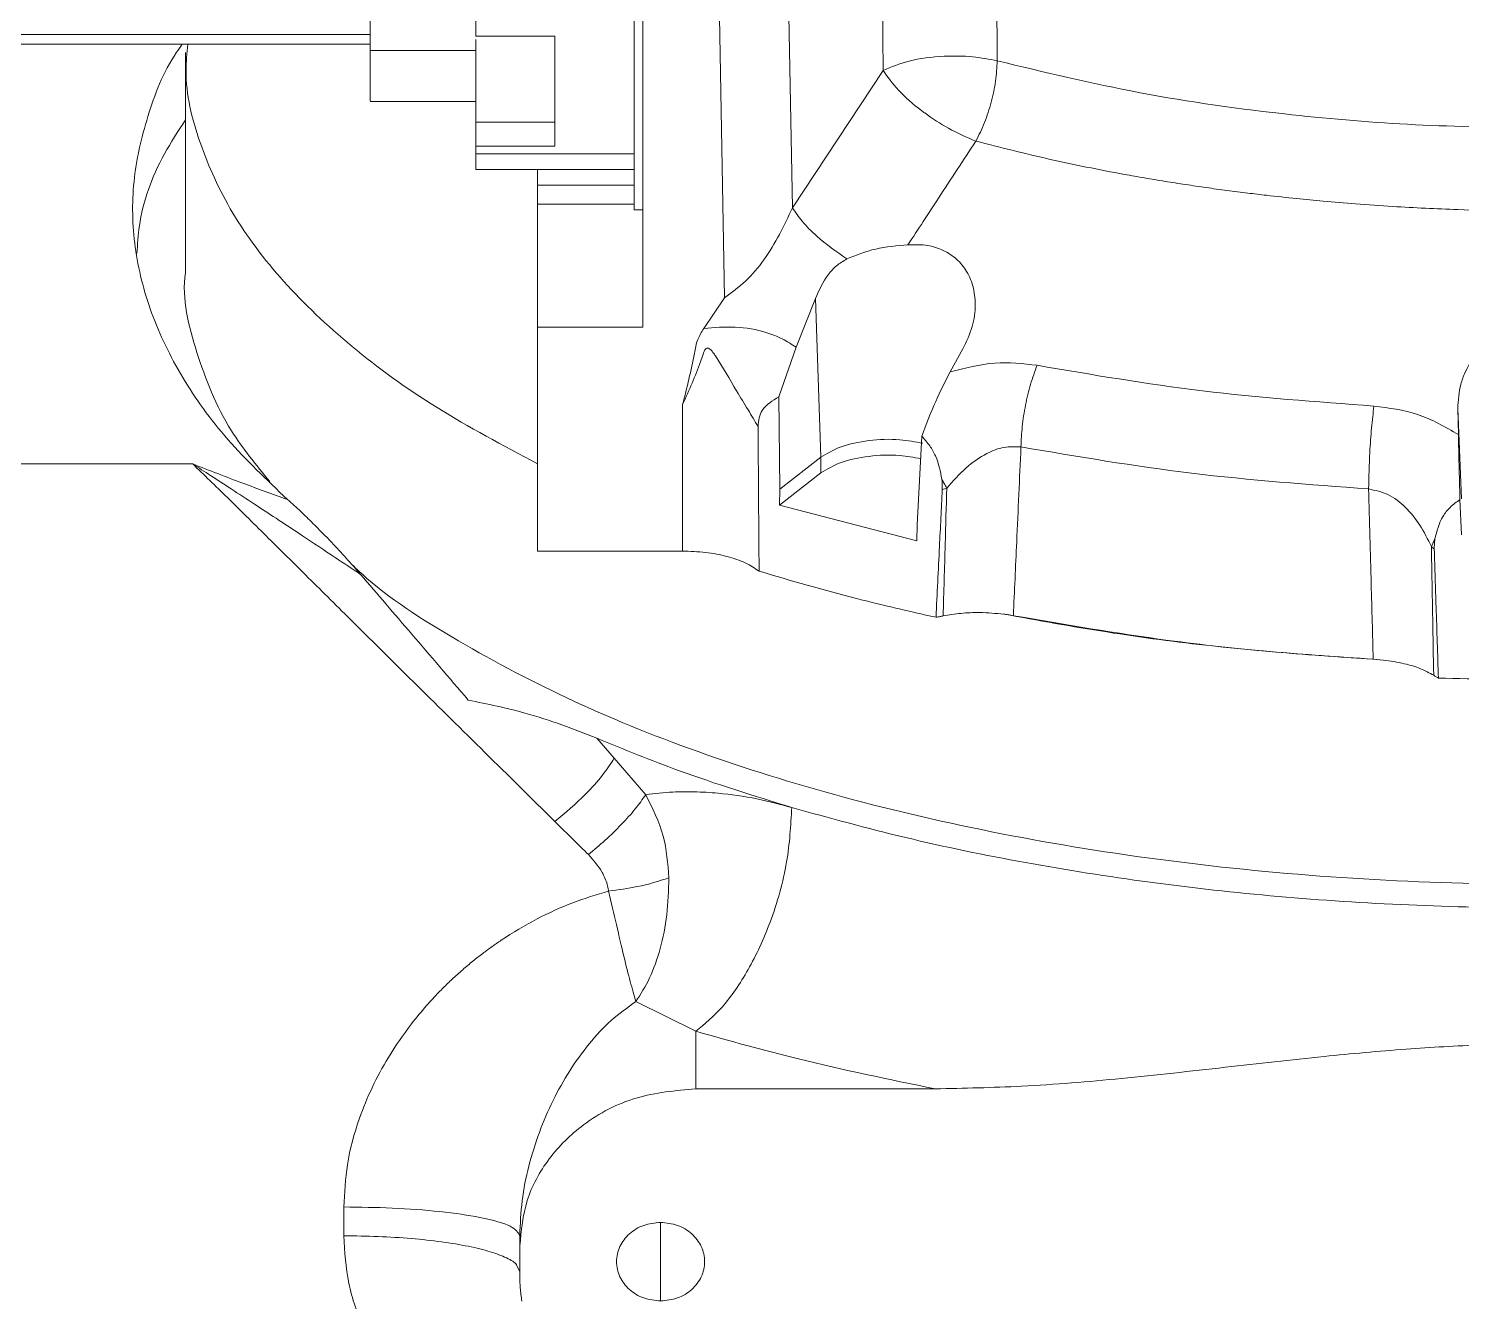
# Model space of a CAD drawing. Header units: millimetres. Extents: x 169 to 14583, y -399 to 10804.
# Drawn here: x 9165.1 to 9246.5, y 6020.3 to 6092.6 of the extents above; entities that cross this region are included whole.
import ezdxf

# ---------------------------------------------------------------- set-up
doc = ezdxf.new("R2010")
doc.units = ezdxf.units.MM
doc.header["$LTSCALE"] = 35

msp = doc.modelspace()

# ---------------------------------------------------------------- linework, layer by layer
at = {"color": 7, "linetype": 'Continuous', "lineweight": 18}
for p, q in [((9190.467, 6092.142), (9190.467, 6128.734)), ((9207.796, 6117.98), (9208.463, 6082.392)), ((9199.967, 6075.61), (9199.967, 6117.115)), ((9203.861, 6117.115), (9204.607, 6077.281)), ((9184.467, 6091.325), (9184.467, 6096.859)), ((9078.967, 6092.224), (9184.467, 6092.224)), ((9194.967, 6092.142), (9190.467, 6092.142)), ((9194.967, 6085.895), (9194.967, 6092.142)), ((9078.967, 6091.685), (9184.467, 6091.685)), ((9173.967, 6091.202), (9173.967, 6078.707)), ((9190.467, 6091.325), (9184.467, 6091.325)), ((9208.463, 6082.392), (9213.613, 6090.191)), ((9184.467, 6088.417), (9190.467, 6088.417)), ((9190.467, 6087.248), (9190.467, 6085.895)), ((9190.467, 6085.448), (9190.467, 6085.895)), ((9190.467, 6085.895), (9194.967, 6085.895)), ((9199.467, 6085.448), (9190.467, 6085.448)), ((9190.467, 6084.565), (9190.467, 6085.448)), ((9190.467, 6084.565), (9199.467, 6084.565)), ((9193.967, 6083.683), (9193.967, 6084.565)), ((9193.967, 6083.67), (9193.967, 6083.683)), ((9199.467, 6083.683), (9193.967, 6083.683)), ((9199.467, 6083.67), (9193.967, 6083.67)), ((9199.467, 6082.595), (9193.967, 6082.595)), ((9193.967, 6075.61), (9193.967, 6082.595)), ((9199.467, 6082.272), (9199.967, 6082.272)), ((9204.607, 6077.281), (9203.423, 6075.535)), ((9209.767, 6077.235), (9208.674, 6074.465)), ((9209.767, 6077.235), (9210.07, 6068.219)), ((9199.967, 6075.61), (9193.967, 6075.61)), ((9193.967, 6075.61), (9193.967, 6062.894)), ((9208.674, 6074.465), (9207.681, 6071.647)), ((9218.144, 6074.372), (9217.417, 6073.064)), ((9207.681, 6071.647), (9207.748, 6066.405)), ((9246.266, 6070.992), (9246.298, 6069.506)), ((9246.266, 6070.992), (9246.467, 6065.856)), ((9215.542, 6064.375), (9215.816, 6069.424)), ((9210.07, 6068.219), (9207.748, 6066.405)), ((9074.967, 6067.843), (9174.384, 6067.843)), ((9207.73, 6065.499), (9210.07, 6067.327)), ((9207.748, 6066.405), (9207.73, 6065.499)), ((9246.39, 6065.824), (9246.467, 6063.817)), ((9207.73, 6065.499), (9215.525, 6063.469)), ((9215.525, 6063.469), (9215.542, 6064.375)), ((9202.213, 6062.894), (9193.967, 6062.894)), ((9241.462, 6056.752), (9242.026, 6056.706)), ((9197.353, 6052.261), (9198.336, 6051.127)), ((9200.123, 6049.057), (9198.336, 6051.127)), ((9202.967, 6035.621), (9199.559, 6037.303)), ((9202.967, 6032.354), (9202.967, 6035.621)), ((9216.572, 6032.354), (9202.967, 6032.354)), ((9200.967, 6024.768), (9200.967, 6020.305)), ((9192.967, 6023.429), (9192.967, 6024.017)), ((9192.967, 6021.644), (9192.967, 6023.429)), ((9192.787, 6022.341), (9192.967, 6021.969))]:
    msp.add_line(p, q, dxfattribs=at)
at = {"color": 7, "linetype": 'Continuous', "lineweight": 18, "flags": 128}
for points in [[(9220.037, 6099.316), (9220.071, 6094.514), (9220.098, 6090.74)], [(9213.533, 6098.772), (9213.578, 6093.967), (9213.613, 6090.191)], [(9190.467, 6087.248), (9192.987, 6087.248), (9194.967, 6087.248)], [(9210.07, 6068.219), (9210.07, 6067.719), (9210.07, 6067.327)]]:
    msp.add_lwpolyline(points, dxfattribs=at)
at = {"color": 7, "linetype": 'Continuous', "lineweight": 18}
for points, knots in [([(9199.467, 6095.707), (9199.467, 6094.798), (9199.467, 6092.978), (9199.467, 6089.99), (9199.467, 6086.982), (9199.467, 6084.14), (9199.467, 6082.894), (9199.467, 6082.272)], [0, 0, 0, 0, 0.186781, 0.373563, 0.560344, 0.780172, 1, 1, 1, 1]), ([(9190.467, 6091.95), (9190.467, 6091.462), (9190.467, 6090.486), (9190.467, 6089.036), (9190.467, 6087.903), (9190.467, 6087.466), (9190.467, 6087.248)], [0, 0, 0, 0, 0.279619, 0.559238, 0.779619, 1, 1, 1, 1]), ([(9179.763, 6065.827), (9178.581, 6066.949), (9176.219, 6069.191), (9173.678, 6072.754), (9171.909, 6076.415), (9170.981, 6080.139), (9170.889, 6083.88), (9171.747, 6087.583), (9172.735, 6090.2), (9173.679, 6091.534), (9173.786, 6091.685)], [0, 0, 0, 0, 0.140014, 0.27985, 0.421025, 0.562162, 0.701999, 0.842053, 0.982057, 1, 1, 1, 1]), ([(9193.967, 6067.851), (9192.008, 6068.894), (9188.089, 6070.978), (9183.297, 6074.474), (9179.393, 6078.178), (9176.48, 6082.07), (9174.67, 6086.086), (9173.871, 6089.316), (9174.051, 6091.183), (9174.099, 6091.685)], [0, 0, 0, 0, 0.157027, 0.314054, 0.471081, 0.628108, 0.785135, 0.942162, 1, 1, 1, 1]), ([(9184.467, 6088.467), (9184.467, 6088.495), (9184.467, 6088.555), (9184.467, 6089.588), (9184.467, 6090.746), (9184.467, 6091.325)], [0, 0, 0, 0, 0.2998469, 0.6497218, 1, 1, 1, 1]), ([(9213.613, 6090.191), (9214.075, 6090.387), (9215.032, 6090.791), (9216.914, 6091.029), (9218.686, 6091.006), (9219.638, 6090.827), (9220.098, 6090.74)], [0, 0, 0, 0, 0.272004, 0.562236, 0.788306, 1, 1, 1, 1]), ([(9213.613, 6090.191), (9213.876, 6089.817), (9214.403, 6089.07), (9215.369, 6088.223), (9216.34, 6087.507), (9217.392, 6086.809), (9218.366, 6086.395), (9218.885, 6086.174)], [0, 0, 0, 0, 0.249884, 0.499769, 0.530893, 0.750116, 1, 1, 1, 1]), ([(9220.098, 6090.74), (9222.765, 6090.095), (9228.099, 6088.803), (9236.181, 6087.675), (9243.839, 6087.029), (9248.591, 6086.957), (9250.967, 6086.921)], [0, 0, 0, 0, 0.279956, 0.559912, 0.779956, 1, 1, 1, 1]), ([(9171.211, 6079.784), (9171.245, 6080.31), (9171.367, 6082.215), (9172.278, 6084.775), (9173.551, 6086.741), (9173.967, 6087.382)], [0, 0, 0, 0, 0.204286, 0.740318, 1, 1, 1, 1]), ([(9218.885, 6086.174), (9218.179, 6085.097), (9216.892, 6083.135), (9215.604, 6081.172), (9215.022, 6080.287)], [0, 0, 0, 0, 0.548699, 1, 1, 1, 1]), ([(9218.885, 6086.174), (9220.254, 6085.825), (9222.991, 6085.129), (9226.244, 6084.478), (9228.471, 6084.083), (9229.628, 6083.89), (9230.794, 6083.707), (9231.967, 6083.535), (9233.148, 6083.373), (9234.288, 6083.228), (9235.605, 6083.071), (9237.033, 6082.915), (9238.719, 6082.752), (9240.543, 6082.599), (9243.09, 6082.422), (9245.968, 6082.284), (9248.77, 6082.213), (9250.336, 6082.207), (9250.967, 6082.204)], [0, 0, 0, 0, 0.139998, 0.279986, 0.316656, 0.353325, 0.389993, 0.42666, 0.463326, 0.49999, 0.532293, 0.58473, 0.630876, 0.68597, 0.750015, 0.860441, 0.943772, 1, 1, 1, 1]), ([(9193.967, 6082.595), (9193.967, 6082.853), (9193.967, 6083.373), (9193.967, 6083.67), (9193.967, 6083.63), (9193.967, 6083.621)], [0, 0, 0, 0, 0.429088, 0.862703, 1, 1, 1, 1]), ([(9204.607, 6077.281), (9205.012, 6077.58), (9205.841, 6078.193), (9207.263, 6079.868), (9207.979, 6081.374), (9208.463, 6082.392)], [0, 0, 0, 0, 0.235477, 0.483097, 1, 1, 1, 1]), ([(9208.463, 6082.392), (9208.633, 6082.14), (9208.984, 6081.619), (9209.984, 6080.589), (9210.947, 6079.908), (9211.541, 6079.488)], [0, 0, 0, 0, 0.264363, 0.546224, 1, 1, 1, 1]), ([(9211.541, 6079.488), (9212.081, 6079.701), (9213.185, 6080.136), (9214.401, 6080.236), (9215.022, 6080.287)], [0, 0, 0, 0, 0.4896782, 1, 1, 1, 1]), ([(9215.022, 6080.287), (9215.359, 6080.296), (9216.031, 6080.316), (9216.95, 6080.044), (9217.738, 6079.571), (9218.353, 6078.863), (9218.762, 6077.958), (9218.891, 6076.851), (9218.738, 6075.618), (9218.344, 6074.792), (9218.144, 6074.372)], [0, 0, 0, 0, 0.106519, 0.212411, 0.320911, 0.432485, 0.559562, 0.692789, 0.844, 1, 1, 1, 1]), ([(9178.759, 6066.838), (9177.983, 6067.791), (9176.047, 6070.17), (9174.543, 6074.164), (9173.748, 6077.196), (9173.967, 6078.706), (9173.968, 6078.707)], [0, 0, 0, 0, 0.250796, 0.625634, 0.999778, 1, 1, 1, 1]), ([(9211.541, 6079.488), (9211.341, 6079.364), (9210.946, 6079.118), (9210.28, 6078.4), (9209.976, 6077.709), (9209.767, 6077.235)], [0, 0, 0, 0, 0.2425975, 0.480337, 1, 1, 1, 1]), ([(9203.423, 6075.535), (9203.294, 6075.329), (9203.019, 6074.889), (9202.77, 6073.397), (9202.461, 6072.175), (9202.218, 6071.212)], [0, 0, 0, 0, 0.157214, 0.335913, 1, 1, 1, 1]), ([(9203.423, 6075.535), (9204.011, 6075.585), (9205.193, 6075.685), (9206.738, 6075.427), (9207.906, 6074.959), (9208.416, 6074.631), (9208.674, 6074.465)], [0, 0, 0, 0, 0.3253388, 0.6529807, 0.8247759, 1, 1, 1, 1]), ([(9255.668, 6070.992), (9255.595, 6071.693), (9255.456, 6073.017), (9254.429, 6074.428), (9253.418, 6075.201), (9252.627, 6075.594), (9251.802, 6075.829), (9250.967, 6075.909), (9250.132, 6075.829), (9249.308, 6075.594), (9248.517, 6075.201), (9247.501, 6074.428), (9246.802, 6073.423), (9246.337, 6072.152), (9246.294, 6071.453), (9246.266, 6070.992)], [0, 0, 0, 0, 0.149754, 0.282904, 0.341521, 0.396858, 0.449393, 0.499691, 0.549979, 0.602512, 0.657852, 0.716478, 0.849628, 0.900941, 1, 1, 1, 1]), ([(9202.218, 6071.212), (9202.584, 6072.024), (9203.011, 6072.974), (9203.369, 6074.034), (9203.463, 6074.316), (9203.577, 6074.41), (9203.608, 6074.422), (9203.632, 6074.426), (9203.657, 6074.424), (9203.675, 6074.419), (9203.686, 6074.415), (9203.69, 6074.413), (9203.691, 6074.413), (9203.691, 6074.413), (9203.691, 6074.413), (9203.698, 6074.409), (9203.728, 6074.397), (9203.847, 6074.314), (9203.94, 6074.189), (9204.034, 6074.056), (9204.5, 6073.376), (9205.088, 6072.288), (9205.937, 6070.924), (9206.322, 6070.273), (9206.509, 6069.957)], [0, 0, 0, 0, 0.310847, 0.363779, 0.407427, 0.413709, 0.416494, 0.419162, 0.421833, 0.424645, 0.425387, 0.425765, 0.425813, 0.425837, 0.42584, 0.425842, 0.428356, 0.436016, 0.471918, 0.477389, 0.488638, 0.738224, 0.872913, 1, 1, 1, 1]), ([(9215.816, 6069.424), (9216.067, 6070.092), (9216.549, 6071.37), (9217.136, 6072.516), (9217.417, 6073.064)], [0, 0, 0, 0, 0.522099, 1, 1, 1, 1]), ([(9217.417, 6073.064), (9218.266, 6073.286), (9219.929, 6073.72), (9221.56, 6073.534), (9222.36, 6073.443)], [0, 0, 0, 0, 0.510052, 1, 1, 1, 1]), ([(9207.681, 6071.647), (9207.327, 6071.439), (9206.85, 6071.159), (9206.537, 6070.474), (9206.519, 6070.133), (9206.509, 6069.957)], [0, 0, 0, 0, 0.583707, 0.786002, 1, 1, 1, 1]), ([(9202.218, 6071.212), (9202.216, 6069.659), (9202.212, 6066.887), (9202.213, 6064.114), (9202.213, 6062.894)], [0, 0, 0, 0, 0.55999, 1, 1, 1, 1]), ([(9241.501, 6071.13), (9241.454, 6070.722), (9241.358, 6069.898), (9241.236, 6068.239), (9241.212, 6067.105), (9241.198, 6066.422)], [0, 0, 0, 0, 0.279814, 0.565879, 1, 1, 1, 1]), ([(9246.298, 6069.506), (9245.55, 6069.943), (9244.096, 6070.794), (9242.349, 6071.02), (9241.501, 6071.13)], [0, 0, 0, 0, 0.51416, 1, 1, 1, 1]), ([(9206.509, 6069.957), (9206.518, 6068.405), (9206.534, 6065.669), (9206.556, 6062.932), (9206.566, 6061.748)], [0, 0, 0, 0, 0.567544, 1, 1, 1, 1]), ([(9215.871, 6069.015), (9215.439, 6069.098), (9214.461, 6069.284), (9212.774, 6069.209), (9211.131, 6068.865), (9210.424, 6068.434), (9210.07, 6068.219)], [0, 0, 0, 0, 0.208815, 0.472543, 0.736272, 1, 1, 1, 1]), ([(9215.816, 6069.424), (9215.972, 6069.243), (9216.272, 6068.894), (9216.741, 6068.067), (9216.866, 6067.405), (9216.951, 6066.949)], [0, 0, 0, 0, 0.252753, 0.486642, 1, 1, 1, 1]), ([(9246.298, 6069.506), (9246.311, 6068.946), (9246.337, 6067.775), (9246.372, 6066.493), (9246.39, 6065.824)], [0, 0, 0, 0, 0.47849, 1, 1, 1, 1]), ([(9210.07, 6067.327), (9210.424, 6067.542), (9211.131, 6067.973), (9212.774, 6068.315), (9214.418, 6068.393), (9215.355, 6068.216), (9215.746, 6068.142)], [0, 0, 0, 0, 0.269047, 0.538095, 0.807142, 1, 1, 1, 1]), ([(9217.23, 6066.472), (9217.579, 6066.868), (9218.253, 6067.632), (9219.375, 6068.415), (9220.465, 6068.851), (9221.124, 6068.823), (9221.444, 6068.809)], [0, 0, 0, 0, 0.307518, 0.594418, 0.803126, 1, 1, 1, 1]), ([(9221.444, 6068.809), (9221.364, 6067.008), (9221.222, 6063.812), (9221.075, 6060.618), (9221.011, 6059.224)], [0, 0, 0, 0, 0.563693, 1, 1, 1, 1]), ([(9194.962, 6047.538), (9193.629, 6048.852), (9190.965, 6051.479), (9187.128, 6055.259), (9183.782, 6058.571), (9180.924, 6061.408), (9178.526, 6063.786), (9176.31, 6065.979), (9175.025, 6067.222), (9174.384, 6067.843)], [0, 0, 0, 0, 0.167646, 0.33507, 0.502138, 0.627151, 0.751836, 0.876134, 1, 1, 1, 1]), ([(9174.384, 6067.843), (9174.721, 6067.625), (9175.435, 6067.162), (9176.605, 6066.4), (9177.843, 6065.59), (9179.191, 6064.704), (9180.717, 6063.697), (9182.32, 6062.633), (9183.439, 6061.886), (9183.92, 6061.566)], [0, 0, 0, 0, 0.116126, 0.245633, 0.388517, 0.517021, 0.671114, 0.858805, 1, 1, 1, 1]), ([(9174.384, 6067.843), (9175.329, 6067.474), (9177.091, 6066.785), (9178.917, 6066.13), (9179.763, 6065.827)], [0, 0, 0, 0, 0.536387, 1, 1, 1, 1]), ([(9217.23, 6066.472), (9217.18, 6066.559), (9217.091, 6066.715), (9216.994, 6066.878), (9216.951, 6066.949)], [0, 0, 0, 0, 0.56, 1, 1, 1, 1]), ([(9216.951, 6066.949), (9216.96, 6066.842), (9216.976, 6066.649), (9216.97, 6066.46), (9216.968, 6066.376)], [0, 0, 0, 0, 0.555403, 1, 1, 1, 1]), ([(9216.968, 6066.376), (9217.017, 6066.393), (9217.105, 6066.425), (9217.191, 6066.458), (9217.23, 6066.472)], [0, 0, 0, 0, 0.560335, 1, 1, 1, 1]), ([(9217.022, 6059.206), (9217.061, 6060.562), (9217.13, 6062.984), (9217.199, 6065.406), (9217.23, 6066.472)], [0, 0, 0, 0, 0.56, 1, 1, 1, 1]), ([(9183.92, 6061.566), (9183.647, 6061.878), (9183.094, 6062.51), (9182.186, 6063.484), (9181.325, 6064.366), (9180.485, 6065.178), (9180.013, 6065.602), (9179.763, 6065.827)], [0, 0, 0, 0, 0.186641, 0.377542, 0.634146, 0.806604, 1, 1, 1, 1]), ([(9216.617, 6059.131), (9216.683, 6060.471), (9216.803, 6062.885), (9216.917, 6065.301), (9216.968, 6066.376)], [0, 0, 0, 0, 0.554961, 1, 1, 1, 1]), ([(9241.198, 6066.422), (9241.575, 6066.341), (9242.357, 6066.174), (9243.339, 6065.391), (9244.166, 6064.373), (9244.562, 6063.562), (9244.765, 6063.144)], [0, 0, 0, 0, 0.224267, 0.464742, 0.724441, 1, 1, 1, 1]), ([(9241.198, 6066.422), (9241.246, 6064.617), (9241.331, 6061.394), (9241.422, 6058.17), (9241.462, 6056.752)], [0, 0, 0, 0, 0.559999, 1, 1, 1, 1]), ([(9244.963, 6063.564), (9245.075, 6064.02), (9245.238, 6064.681), (9245.825, 6065.408), (9246.196, 6065.681), (9246.39, 6065.824)], [0, 0, 0, 0, 0.514025, 0.746052, 1, 1, 1, 1]), ([(9244.963, 6063.564), (9244.921, 6063.484), (9244.847, 6063.342), (9244.79, 6063.205), (9244.765, 6063.144)], [0, 0, 0, 0, 0.56, 1, 1, 1, 1]), ([(9244.932, 6062.996), (9244.931, 6063.103), (9244.93, 6063.294), (9244.953, 6063.482), (9244.963, 6063.564)], [0, 0, 0, 0, 0.56449, 1, 1, 1, 1]), ([(9202.213, 6062.894), (9202.654, 6062.88), (9203.536, 6062.851), (9204.757, 6062.606), (9205.832, 6062.247), (9206.321, 6061.914), (9206.566, 6061.748)], [0, 0, 0, 0, 0.249934, 0.499855, 0.749924, 1, 1, 1, 1]), ([(9244.765, 6063.144), (9244.789, 6061.78), (9244.833, 6059.344), (9244.877, 6056.909), (9244.897, 6055.837)], [0, 0, 0, 0, 0.56, 1, 1, 1, 1]), ([(9244.765, 6063.144), (9244.796, 6063.116), (9244.85, 6063.066), (9244.907, 6063.017), (9244.932, 6062.996)], [0, 0, 0, 0, 0.559635, 1, 1, 1, 1]), ([(9245.164, 6055.681), (9245.12, 6057.028), (9245.039, 6059.467), (9244.965, 6061.905), (9244.932, 6062.996)], [0, 0, 0, 0, 0.552692, 1, 1, 1, 1]), ([(9270.896, 6045.159), (9267.616, 6044.822), (9261.061, 6044.149), (9250.963, 6043.883), (9240.889, 6044.172), (9230.981, 6045.064), (9221.417, 6046.528), (9212.356, 6048.542), (9203.963, 6051.075), (9196.347, 6054.074), (9189.769, 6057.518), (9185.443, 6060.236), (9183.705, 6061.864), (9183.425, 6062.126)], [0, 0, 0, 0, 0.098176, 0.196161, 0.294332, 0.392501, 0.49049, 0.588663, 0.686833, 0.784821, 0.882995, 0.981165, 1, 1, 1, 1]), ([(9206.566, 6061.748), (9208.385, 6061.215), (9211.634, 6060.262), (9215.094, 6059.476), (9216.617, 6059.131)], [0, 0, 0, 0, 0.559973, 1, 1, 1, 1]), ([(9183.92, 6061.566), (9184.876, 6060.453), (9186.829, 6058.181), (9188.955, 6055.697), (9190.04, 6054.43)], [0, 0, 0, 0, 0.489888, 1, 1, 1, 1]), ([(9216.617, 6059.131), (9216.693, 6059.144), (9216.829, 6059.168), (9216.963, 6059.194), (9217.022, 6059.206)], [0, 0, 0, 0, 0.559996, 1, 1, 1, 1]), ([(9217.022, 6059.206), (9217.355, 6059.262), (9218.021, 6059.374), (9219.208, 6059.428), (9220.014, 6059.353), (9220.471, 6059.311)], [0, 0, 0, 0, 0.3023524, 0.6046287, 1, 1, 1, 1]), ([(9220.471, 6059.311), (9222.411, 6058.959), (9226.289, 6058.255), (9233.464, 6057.302), (9238.778, 6056.932), (9242.026, 6056.706)], [0, 0, 0, 0, 0.280188, 0.560027, 1, 1, 1, 1]), ([(9221.011, 6059.224), (9220.911, 6059.242), (9220.734, 6059.274), (9220.551, 6059.3), (9220.471, 6059.311)], [0, 0, 0, 0, 0.559935, 1, 1, 1, 1]), ([(9241.462, 6056.752), (9239.5, 6056.883), (9235.579, 6057.146), (9228.687, 6057.902), (9223.923, 6058.722), (9221.011, 6059.224)], [0, 0, 0, 0, 0.280167, 0.560021, 1, 1, 1, 1]), ([(9242.026, 6056.706), (9242.434, 6056.646), (9243.199, 6056.533), (9244.18, 6056.227), (9244.658, 6055.967), (9244.897, 6055.837)], [0, 0, 0, 0, 0.3644277, 0.6822457, 1, 1, 1, 1]), ([(9244.897, 6055.837), (9244.945, 6055.807), (9245.032, 6055.754), (9245.124, 6055.703), (9245.164, 6055.681)], [0, 0, 0, 0, 0.559996, 1, 1, 1, 1]), ([(9245.164, 6055.681), (9247.331, 6055.629), (9251.201, 6055.536), (9255.068, 6055.636), (9256.77, 6055.681)], [0, 0, 0, 0, 0.559973, 1, 1, 1, 1]), ([(9197.353, 6052.261), (9196.039, 6052.776), (9193.812, 6053.649), (9191.136, 6054.203), (9190.04, 6054.43)], [0, 0, 0, 0, 0.590262, 1, 1, 1, 1]), ([(9208.422, 6048.327), (9206.249, 6049.001), (9202.369, 6050.204), (9198.886, 6051.632), (9197.353, 6052.261)], [0, 0, 0, 0, 0.55996, 1, 1, 1, 1]), ([(9198.336, 6051.127), (9198.126, 6050.808), (9197.698, 6050.159), (9196.555, 6048.87), (9195.562, 6048.039), (9194.962, 6047.538)], [0, 0, 0, 0, 0.276373, 0.562788, 1, 1, 1, 1]), ([(9200.123, 6049.057), (9199.936, 6048.793), (9199.556, 6048.256), (9198.751, 6047.359), (9197.835, 6046.461), (9197.184, 6045.922), (9196.864, 6045.658)], [0, 0, 0, 0, 0.245874, 0.500001, 0.754127, 1, 1, 1, 1]), ([(9208.422, 6048.327), (9207.759, 6048.503), (9206.331, 6048.883), (9204.483, 6049.141), (9202.906, 6049.234), (9201.522, 6049.222), (9200.633, 6049.118), (9200.123, 6049.057)], [0, 0, 0, 0, 0.222655, 0.479654, 0.645533, 0.79636, 1, 1, 1, 1]), ([(9201.441, 6044.337), (9201.38, 6045.139), (9201.254, 6046.787), (9200.507, 6048.287), (9200.123, 6049.057)], [0, 0, 0, 0, 0.486332, 1, 1, 1, 1]), ([(9202.967, 6035.621), (9203.471, 6036.038), (9204.519, 6036.902), (9206.002, 6039.075), (9207.313, 6041.905), (9208.244, 6045.185), (9208.364, 6047.307), (9208.422, 6048.327)], [0, 0, 0, 0, 0.176813, 0.367149, 0.563551, 0.790275, 1, 1, 1, 1]), ([(9194.962, 6047.538), (9195.316, 6047.188), (9195.948, 6046.564), (9196.584, 6045.935), (9196.864, 6045.658)], [0, 0, 0, 0, 0.559973, 1, 1, 1, 1]), ([(9196.864, 6045.658), (9197.144, 6045.345), (9197.471, 6044.981), (9197.757, 6044.44), (9197.882, 6044.147), (9197.971, 6043.841), (9198, 6043.653), (9198.01, 6043.586)], [0, 0, 0, 0, 0.517208, 0.602657, 0.762828, 0.91468, 1, 1, 1, 1]), ([(9201.441, 6044.337), (9200.867, 6044.152), (9199.844, 6043.822), (9198.57, 6043.658), (9198.01, 6043.586)], [0, 0, 0, 0, 0.560001, 1, 1, 1, 1]), ([(9199.559, 6037.303), (9199.833, 6037.729), (9200.38, 6038.581), (9200.976, 6040.283), (9201.375, 6042.209), (9201.419, 6043.627), (9201.441, 6044.337)], [0, 0, 0, 0, 0.249339, 0.498892, 0.749033, 1, 1, 1, 1]), ([(9198.01, 6043.586), (9197.328, 6043.378), (9195.936, 6042.955), (9193.891, 6042.011), (9192.388, 6041.124), (9191.381, 6040.428), (9190.844, 6040.033), (9190.286, 6039.595), (9189.71, 6039.111), (9189.236, 6038.683), (9188.786, 6038.255), (9188.29, 6037.762), (9187.593, 6037.007), (9186.598, 6035.801), (9185.533, 6034.257), (9184.555, 6032.452), (9183.72, 6030.427), (9183.097, 6028.148), (9183.009, 6026.444), (9182.967, 6025.642)], [0, 0, 0, 0, 0.085336, 0.174261, 0.269848, 0.294845, 0.321582, 0.350034, 0.380175, 0.411982, 0.42673, 0.454782, 0.495946, 0.549978, 0.641985, 0.71988, 0.794611, 0.903316, 1, 1, 1, 1]), ([(9198.01, 6043.586), (9198.162, 6042.936), (9198.475, 6041.599), (9198.878, 6039.86), (9199.261, 6038.342), (9199.458, 6037.658), (9199.559, 6037.303)], [0, 0, 0, 0, 0.241198, 0.496514, 0.739528, 1, 1, 1, 1]), ([(9199.559, 6037.303), (9199.08, 6036.962), (9198.094, 6036.259), (9196.441, 6034.441), (9194.743, 6031.76), (9193.593, 6028.663), (9193.051, 6026.026), (9192.995, 6024.679), (9192.967, 6024.017)], [0, 0, 0, 0, 0.115713, 0.238013, 0.493549, 0.751595, 0.877735, 1, 1, 1, 1]), ([(9216.572, 6032.354), (9213.947, 6032.891), (9209.257, 6033.851), (9204.89, 6035.08), (9202.967, 6035.621)], [0, 0, 0, 0, 0.559886, 1, 1, 1, 1]), ([(9285.362, 6032.354), (9283.566, 6032.393), (9279.724, 6032.475), (9273.707, 6033.027), (9267.587, 6033.717), (9261.849, 6034.355), (9256.766, 6034.763), (9252.107, 6034.935), (9247.668, 6034.878), (9243.198, 6034.623), (9238.341, 6034.171), (9232.957, 6033.561), (9227.236, 6032.925), (9221.743, 6032.457), (9218.207, 6032.386), (9216.572, 6032.354)], [0, 0, 0, 0, 0.077988, 0.166883, 0.26249, 0.345994, 0.417975, 0.48409, 0.548444, 0.610707, 0.678572, 0.760501, 0.846421, 0.928994, 1, 1, 1, 1]), ([(9192.967, 6023.429), (9193.05, 6024.301), (9193.217, 6026.045), (9194.528, 6028.442), (9196.613, 6030.51), (9199.513, 6032.044), (9201.816, 6032.251), (9202.967, 6032.354)], [0, 0, 0, 0, 0.186781, 0.373563, 0.560344, 0.780172, 1, 1, 1, 1]), ([(9182.967, 6025.642), (9183.892, 6025.63), (9185.811, 6025.605), (9188.53, 6025.396), (9190.935, 6025.046), (9192.641, 6024.567), (9192.861, 6024.195), (9192.967, 6024.017)], [0, 0, 0, 0, 0.176813, 0.367149, 0.563551, 0.790275, 1, 1, 1, 1]), ([(9182.967, 6025.642), (9182.967, 6025.335), (9182.967, 6024.788), (9182.967, 6024.243), (9182.967, 6024.004)], [0, 0, 0, 0, 0.559998, 1, 1, 1, 1]), ([(9200.967, 6024.768), (9200.64, 6024.734), (9199.986, 6024.667), (9199.153, 6024.151), (9198.597, 6023.414), (9198.402, 6022.537), (9198.597, 6021.659), (9199.153, 6020.922), (9199.986, 6020.406), (9200.64, 6020.339), (9200.967, 6020.305)], [0, 0, 0, 0, 0.125, 0.25, 0.375, 0.5, 0.625, 0.75, 0.875, 1, 1, 1, 1]), ([(9200.967, 6020.305), (9201.294, 6020.339), (9201.949, 6020.406), (9202.781, 6020.922), (9203.337, 6021.659), (9203.532, 6022.537), (9203.337, 6023.414), (9202.781, 6024.151), (9201.949, 6024.667), (9201.294, 6024.734), (9200.967, 6024.768)], [0, 0, 0, 0, 0.125, 0.25, 0.375, 0.5, 0.625, 0.75, 0.875, 1, 1, 1, 1]), ([(9182.967, 6024.004), (9183.02, 6023.097), (9183.128, 6021.273), (9184.057, 6018.667), (9185.547, 6016.179), (9187.005, 6014.816), (9187.768, 6014.101)], [0, 0, 0, 0, 0.234213, 0.470984, 0.72285, 1, 1, 1, 1]), ([(9182.967, 6024.004), (9183.622, 6023.996), (9184.931, 6023.981), (9186.819, 6023.86), (9188.559, 6023.672), (9190.082, 6023.417), (9191.343, 6023.107), (9192.239, 6022.752), (9192.719, 6022.49), (9192.783, 6022.349), (9192.787, 6022.341)], [0, 0, 0, 0, 0.141604, 0.283209, 0.424813, 0.566417, 0.708021, 0.849626, 0.99123, 1, 1, 1, 1]), ([(9193.084, 6020.283), (9193.047, 6020.536), (9192.98, 6020.988), (9192.971, 6021.443), (9192.967, 6021.644)], [0, 0, 0, 0, 0.559971, 1, 1, 1, 1])]:
    msp.add_open_spline(points, degree=3, knots=knots, dxfattribs=at)
for points in [[(9220.098, 6090.74), (9220.076, 6090.358), (9220.031, 6089.595), (9219.773, 6088.385), (9219.397, 6087.205), (9219.056, 6086.517), (9218.885, 6086.174)], [(9222.36, 6073.443), (9222.231, 6073.09), (9221.973, 6072.384), (9221.689, 6071.183), (9221.494, 6069.959), (9221.46, 6069.192), (9221.444, 6068.809)], [(9241.501, 6071.13), (9238.225, 6071.371), (9231.672, 6071.852), (9225.464, 6072.913), (9222.36, 6073.443)], [(9221.444, 6068.809), (9224.647, 6068.262), (9231.054, 6067.168), (9237.817, 6066.67), (9241.198, 6066.422)], [(9293.513, 6048.327), (9291.379, 6047.738), (9287.113, 6046.56), (9280.274, 6045.155), (9273.192, 6044.033), (9265.898, 6043.228), (9258.467, 6042.741), (9250.967, 6042.578), (9243.467, 6042.741), (9236.037, 6043.228), (9228.742, 6044.033), (9221.661, 6045.155), (9214.822, 6046.56), (9210.555, 6047.738), (9208.422, 6048.327)]]:
    msp.add_open_spline(points, degree=3, dxfattribs=at)

doc.saveas('drawing.dxf')
